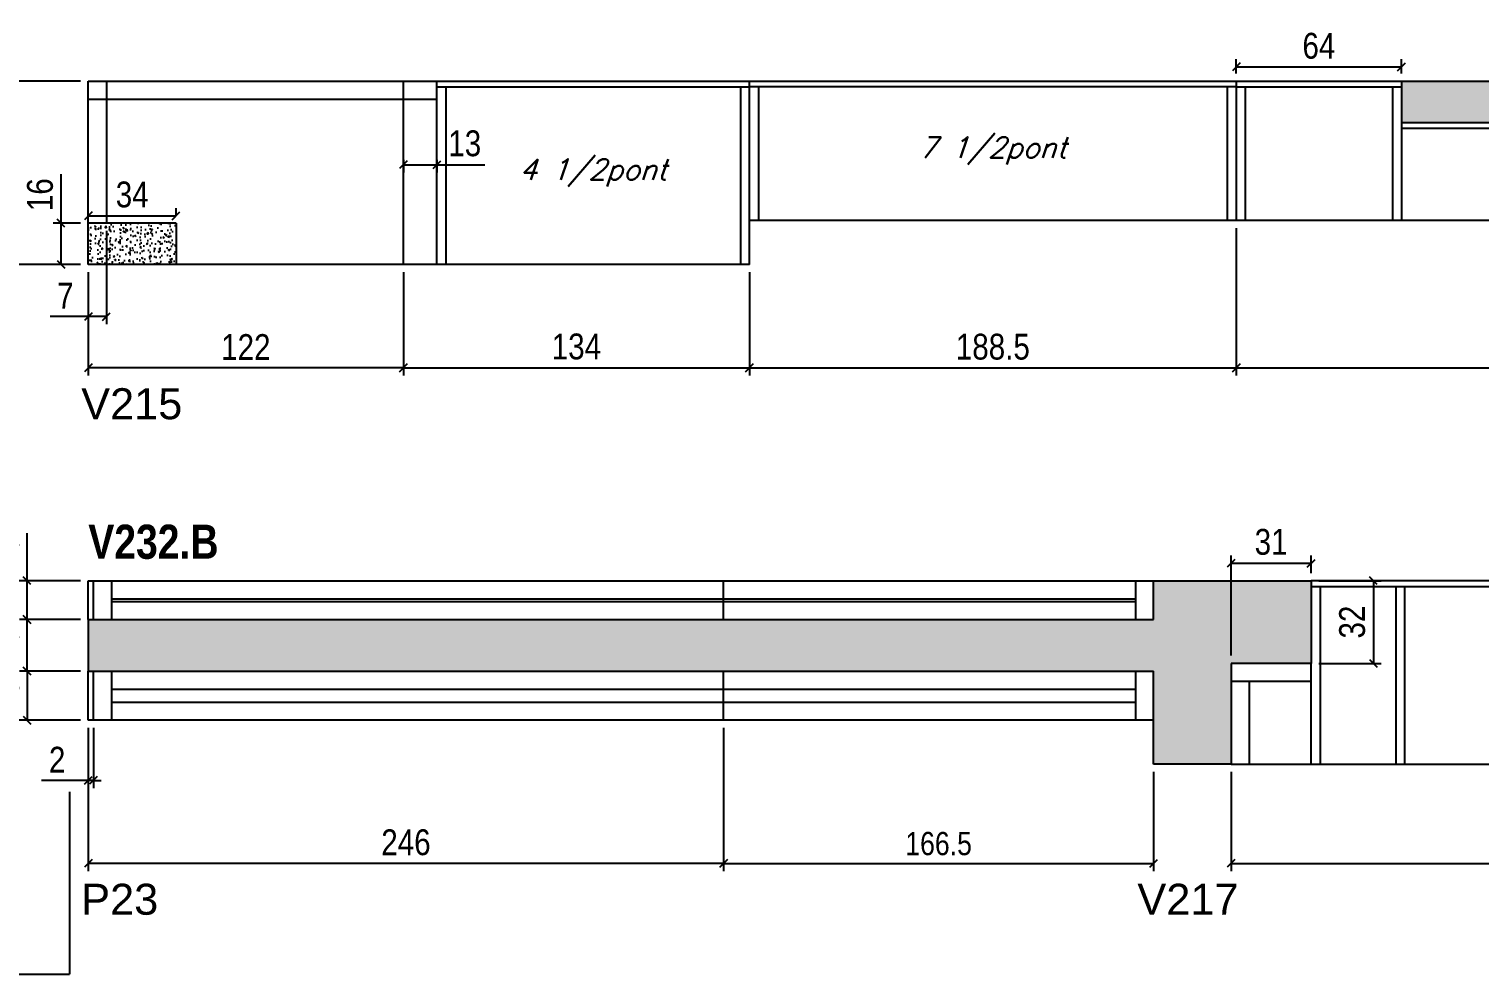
# Model space of a CAD drawing. Extents: x 2603 to 22413, y 1253 to 30260.
# Drawn here: x 6271 to 6832, y 17774 to 18140 of the extents above; entities that cross this region are included whole.
import ezdxf

# ---------------------------------------------------------------- set-up
doc = ezdxf.new("R2010")
doc.units = 0
doc.linetypes.add('HIDDEN', pattern=[0.375, 0.25, -0.125])
for name, color, linetype in [('5', 5, 'Continuous'), ('COTA', 241, 'Continuous'), ('NOMENCLATURA', 7, 'Continuous'), ('Painéis', 200, 'Continuous'), ('SARR_2.2x7', 40, 'Continuous'), ('SARR_3.5x7', 81, 'Continuous'), ('texto', 7, 'Continuous')]:
    doc.layers.add(name, color=color, linetype=linetype)
doc.styles.add('COTA TECNICA', font='techl___.ttf', dxfattribs={"height": 10})
doc.styles.add('COTA TECNICA-50', font='techl___.ttf', dxfattribs={"height": 9})
doc.styles.add('Romans', font='romans.shx')
doc.styles.get("Standard").update_dxf_attribs({"font": 'arial.ttf'})
doc.styles.add('TECNICA', font='techb___.ttf', dxfattribs={"height": 10})
doc.dimstyles.new('COTA PAINEL-50', dxfattribs={"dimtxt": 9, "dimasz": 3, "dimexe": 3, "dimexo": 3, "dimgap": 3, "dimtad": 1, "dimdec": 1, "dimzin": 12, "dimdsep": 46, "dimtxsty": 'COTA TECNICA-50', "dimblk1": 'OBLIQUE', "dimblk2": 'OBLIQUE', "dimsah": 1, "dimcen": 0.9, "dimclrd": 4, "dimclre": 4, "dimclrt": 240, "dimadec": 1, "dimazin": 3, "dimtfac": 1, "dimtdec": 1, "dimtmove": 0, "dimatfit": 3, "dimfxl": 1, "dimtolj": 1, "dimtzin": 12, "dimarcsym": 0})
doc.dimstyles.new('PAINEL', dxfattribs={"dimtxt": 10, "dimasz": 3, "dimexe": 3, "dimexo": 3, "dimgap": 3, "dimtad": 1, "dimdec": 1, "dimzin": 12, "dimdsep": 46, "dimtxsty": 'COTA TECNICA', "dimblk1": 'OBLIQUE', "dimblk2": 'OBLIQUE', "dimsah": 1, "dimcen": 0.9, "dimclrd": 4, "dimclre": 4, "dimclrt": 240, "dimadec": 1, "dimazin": 3, "dimtfac": 1, "dimtdec": 1, "dimtmove": 0, "dimatfit": 3, "dimfxl": 1, "dimtolj": 1, "dimtzin": 12, "dimarcsym": 0})
pattern_1 = [(50, (-126418.0314, -5509.1516), (5.46554007, -0.47817257), [0.5715, -6.2865]), (355, (-126418.0314, -5509.1516), (-1.05730264, 5.73170536), [0.4572, -5.02921753]), (100.4514447, (-126417.576, -5509.1915), (4.40823741, 5.25353256), [0.48570026, -5.34270734]), (46.1842, (-126418.0314, -5507.6276), (8.13237123, -1.26126984), [0.85725, -9.42975]), (96.6355576, (-126417.354, -5507.733), (7.122124, 7.42278374), [0.7285507, -8.01406824]), (351.184151, (-126418.031, -5507.628), (7.122124, 7.42278374), [0.685799, -7.54379196]), (21, (-126417.2694, -5508.0086), (4.54843174, -3.06795595), [0.5715, -6.2865]), (326, (-126417.2694, -5508.0086), (1.85406085, 5.52563898), [0.4572, -5.0292]), (71.451445, (-126416.8904, -5508.2643), (6.40249258, 2.45768307), [0.48570026, -5.34269813]), (37.5, (-126418.0314, -5509.1516), (0.092658098, 2.536651166), [0, -4.96824, 0, -5.1054, 0, -5.04825]), (7.5, (-126418.0314, -5509.1516), (2.004589875, 3.005417245), [0, -2.91084, 0, -4.85394, 0, -1.92405]), (327.5, (-126419.7307, -5509.1516), (4.067717855, -0.17186232), [0, -1.905, 0, -5.9436, 0, -7.8867]), (317.5, (-126420.4927, -5509.1516), (4.44387544, 0.76279473), [0, -2.4765, 0, -3.94716, 0, -5.6007])]

# ---------------------------------------------------------------- blocks, each defined once
blk = doc.blocks.new('_Oblique')
at = {"color": 0, "linetype": 'ByBlock', "lineweight": -2}
blk.add_line((-0.5, -0.5), (0.5, 0.5), dxfattribs=at)
blk = doc.blocks.new('*D365')
at = {"layer": 'COTA', "color": 4, "linetype": 'ByBlock', "lineweight": -2, "transparency": 16777216}
for p, q in [((6293.91, 18046.17), (6293.91, 18006.12)), ((6415.91, 18046.17), (6415.91, 18006.12)), ((6415.91, 18009.12), (6293.91, 18009.12))]:
    blk.add_line(p, q, dxfattribs=at)
at = {"layer": 'Defpoints', "color": 0, "linetype": 'ByBlock', "transparency": 16777216}
for p in [(6293.91, 18049.17), (6415.91, 18049.17), (6293.91, 18009.12)]:
    blk.add_point(p, dxfattribs=at)
at = {"layer": 'COTA', "color": 4, "linetype": 'ByBlock', "lineweight": -2, "transparency": 16777216, "xscale": 3, "yscale": 3, "zscale": 3, "rotation": 180}
blk.add_blockref('_Oblique', (6293.91, 18009.12), dxfattribs=at)
at = {"layer": 'COTA', "color": 4, "linetype": 'ByBlock', "lineweight": -2, "transparency": 16777216, "xscale": 3, "yscale": 3, "zscale": 3}
blk.add_blockref('_Oblique', (6415.91, 18009.12), dxfattribs=at)
at = {"layer": 'COTA', "color": 240, "linetype": 'ByBlock', "transparency": 16777216, "insert": (6354.91, 18017.17), "char_height": 10, "attachment_point": 5, "style": 'COTA TECNICA'}
blk.add_mtext('\\A1;122', dxfattribs=at)
blk = doc.blocks.new('*D2066')
at = {"layer": 'COTA', "color": 4, "linetype": 'ByBlock', "lineweight": -2, "transparency": 16777216}
for p, q in [((6293.91, 18068.17), (6293.91, 18071)), ((6293.91, 18068), (6327.91, 18068)), ((6327.91, 18068.17), (6327.91, 18071))]:
    blk.add_line(p, q, dxfattribs=at)
at = {"layer": 'Defpoints', "color": 0, "linetype": 'ByBlock', "transparency": 16777216}
for p in [(6327.91, 18068), (6293.91, 18065.17), (6327.91, 18065.17)]:
    blk.add_point(p, dxfattribs=at)
at = {"layer": 'COTA', "color": 4, "linetype": 'ByBlock', "lineweight": -2, "transparency": 16777216, "xscale": 3, "yscale": 3, "zscale": 3, "rotation": 180}
blk.add_blockref('_Oblique', (6293.91, 18068), dxfattribs=at)
at = {"layer": 'COTA', "color": 4, "linetype": 'ByBlock', "lineweight": -2, "transparency": 16777216, "xscale": 3, "yscale": 3, "zscale": 3}
blk.add_blockref('_Oblique', (6327.91, 18068), dxfattribs=at)
at = {"layer": 'COTA', "color": 240, "linetype": 'ByBlock', "transparency": 16777216, "insert": (6310.91, 18076.22), "char_height": 10, "attachment_point": 5, "style": 'COTA TECNICA'}
blk.add_mtext('\\A1;34', dxfattribs=at)
blk = doc.blocks.new('*D2067')
at = {"layer": 'COTA', "color": 4, "linetype": 'ByBlock', "lineweight": -2, "transparency": 16777216}
for p, q in [((6283.36, 18065.17), (6283.36, 18084.19)), ((6290.91, 18065.17), (6280.36, 18065.17)), ((6283.36, 18049.17), (6283.36, 18065.17)), ((6290.91, 18049.17), (6280.36, 18049.17))]:
    blk.add_line(p, q, dxfattribs=at)
at = {"layer": 'Defpoints', "color": 0, "linetype": 'ByBlock', "transparency": 16777216}
for p in [(6283.36, 18065.17), (6293.91, 18065.17), (6293.91, 18049.17)]:
    blk.add_point(p, dxfattribs=at)
at = {"layer": 'COTA', "color": 4, "linetype": 'ByBlock', "lineweight": -2, "transparency": 16777216, "xscale": 3, "yscale": 3, "zscale": 3}
for p, rotation in [((6283.36, 18065.17), 90), ((6283.36, 18049.17), 270)]:
    blk.add_blockref('_Oblique', p, dxfattribs=dict(at, rotation=rotation))
at = {"layer": 'COTA', "color": 240, "linetype": 'ByBlock', "transparency": 16777216, "insert": (6275.25, 18076.18), "char_height": 10, "attachment_point": 5, "rotation": 90, "style": 'COTA TECNICA'}
blk.add_mtext('\\A1;16', dxfattribs=at)
blk = doc.blocks.new('*D2068')
at = {"layer": 'COTA', "color": 4, "linetype": 'ByBlock', "lineweight": -2, "transparency": 16777216}
for p, q in [((6415.91, 18046.17), (6415.91, 18006.12)), ((6549.91, 18046.17), (6549.91, 18006.12)), ((6415.91, 18009.12), (6549.91, 18009.12))]:
    blk.add_line(p, q, dxfattribs=at)
at = {"layer": 'Defpoints', "color": 0, "linetype": 'ByBlock', "transparency": 16777216}
for p in [(6415.91, 18049.17), (6549.91, 18049.17), (6549.91, 18009.12)]:
    blk.add_point(p, dxfattribs=at)
at = {"layer": 'COTA', "color": 4, "linetype": 'ByBlock', "lineweight": -2, "transparency": 16777216, "xscale": 3, "yscale": 3, "zscale": 3, "rotation": 180}
blk.add_blockref('_Oblique', (6415.91, 18009.12), dxfattribs=at)
at = {"layer": 'COTA', "color": 4, "linetype": 'ByBlock', "lineweight": -2, "transparency": 16777216, "xscale": 3, "yscale": 3, "zscale": 3}
blk.add_blockref('_Oblique', (6549.91, 18009.12), dxfattribs=at)
at = {"layer": 'COTA', "color": 240, "linetype": 'ByBlock', "transparency": 16777216, "insert": (6482.91, 18017.34), "char_height": 10, "attachment_point": 5, "style": 'COTA TECNICA'}
blk.add_mtext('\\A1;134', dxfattribs=at)
blk = doc.blocks.new('*D2069')
at = {"layer": 'COTA', "color": 4, "linetype": 'ByBlock', "lineweight": -2, "transparency": 16777216}
for p, q in [((6300.91, 18062.17), (6300.91, 18025.98)), ((6293.91, 18046.17), (6293.91, 18025.98)), ((6293.91, 18028.98), (6279.18, 18028.98)), ((6300.91, 18028.98), (6293.91, 18028.98))]:
    blk.add_line(p, q, dxfattribs=at)
at = {"layer": 'Defpoints', "color": 0, "linetype": 'ByBlock', "transparency": 16777216}
for p in [(6300.91, 18065.17), (6293.91, 18049.17), (6293.91, 18028.98)]:
    blk.add_point(p, dxfattribs=at)
at = {"layer": 'COTA', "color": 4, "linetype": 'ByBlock', "lineweight": -2, "transparency": 16777216, "xscale": 3, "yscale": 3, "zscale": 3, "rotation": 180}
blk.add_blockref('_Oblique', (6293.91, 18028.98), dxfattribs=at)
at = {"layer": 'COTA', "color": 4, "linetype": 'ByBlock', "lineweight": -2, "transparency": 16777216, "xscale": 3, "yscale": 3, "zscale": 3}
blk.add_blockref('_Oblique', (6300.91, 18028.98), dxfattribs=at)
at = {"layer": 'COTA', "color": 240, "linetype": 'ByBlock', "transparency": 16777216, "insert": (6285.04, 18037.05), "char_height": 10, "attachment_point": 5, "style": 'COTA TECNICA'}
blk.add_mtext('\\A1;7', dxfattribs=at)
blk = doc.blocks.new('*D2070')
at = {"layer": 'COTA', "color": 4, "linetype": 'ByBlock', "lineweight": -2, "transparency": 16777216}
for p, q in [((6738.41, 18063.17), (6738.41, 18006.12)), ((6549.91, 18046.17), (6549.91, 18006.12)), ((6549.91, 18009.12), (6738.41, 18009.12))]:
    blk.add_line(p, q, dxfattribs=at)
at = {"layer": 'Defpoints', "color": 0, "linetype": 'ByBlock', "transparency": 16777216}
for p in [(6738.41, 18066.17), (6549.91, 18049.17), (6738.41, 18009.12)]:
    blk.add_point(p, dxfattribs=at)
at = {"layer": 'COTA', "color": 4, "linetype": 'ByBlock', "lineweight": -2, "transparency": 16777216, "xscale": 3, "yscale": 3, "zscale": 3, "rotation": 180}
blk.add_blockref('_Oblique', (6549.91, 18009.12), dxfattribs=at)
at = {"layer": 'COTA', "color": 4, "linetype": 'ByBlock', "lineweight": -2, "transparency": 16777216, "xscale": 3, "yscale": 3, "zscale": 3}
blk.add_blockref('_Oblique', (6738.41, 18009.12), dxfattribs=at)
at = {"layer": 'COTA', "color": 240, "linetype": 'ByBlock', "transparency": 16777216, "insert": (6644.16, 18017.25), "char_height": 10, "attachment_point": 5, "style": 'COTA TECNICA'}
blk.add_mtext('\\A1;188.5', dxfattribs=at)
blk = doc.blocks.new('*D2071')
at = {"layer": 'COTA', "color": 4, "linetype": 'ByBlock', "lineweight": -2, "transparency": 16777216}
for p, q in [((6738.41, 18063.17), (6738.41, 18006.12)), ((6982.41, 18063.17), (6982.41, 18006.12)), ((6738.41, 18009.12), (6982.41, 18009.12))]:
    blk.add_line(p, q, dxfattribs=at)
at = {"layer": 'Defpoints', "color": 0, "linetype": 'ByBlock', "transparency": 16777216}
for p in [(6738.41, 18066.17), (6982.41, 18066.17), (6982.41, 18009.12)]:
    blk.add_point(p, dxfattribs=at)
at = {"layer": 'COTA', "color": 4, "linetype": 'ByBlock', "lineweight": -2, "transparency": 16777216, "xscale": 3, "yscale": 3, "zscale": 3, "rotation": 180}
blk.add_blockref('_Oblique', (6738.41, 18009.12), dxfattribs=at)
at = {"layer": 'COTA', "color": 4, "linetype": 'ByBlock', "lineweight": -2, "transparency": 16777216, "xscale": 3, "yscale": 3, "zscale": 3}
blk.add_blockref('_Oblique', (6982.41, 18009.12), dxfattribs=at)
at = {"layer": 'COTA', "color": 240, "linetype": 'ByBlock', "transparency": 16777216, "insert": (6860.41, 18017.19), "char_height": 10, "attachment_point": 5, "style": 'COTA TECNICA'}
blk.add_mtext('\\A1;244', dxfattribs=at)
blk = doc.blocks.new('*D2076')
at = {"layer": 'COTA', "color": 4, "linetype": 'ByBlock', "lineweight": -2, "transparency": 16777216}
for p, q in [((6738.41, 18123.17), (6738.41, 18128.7)), ((6738.41, 18125.7), (6802.41, 18125.7)), ((6802.41, 18123.17), (6802.41, 18128.7))]:
    blk.add_line(p, q, dxfattribs=at)
at = {"layer": 'Defpoints', "color": 0, "linetype": 'ByBlock', "transparency": 16777216}
for p in [(6802.41, 18125.7), (6738.41, 18120.17), (6802.41, 18120.17)]:
    blk.add_point(p, dxfattribs=at)
at = {"layer": 'COTA', "color": 4, "linetype": 'ByBlock', "lineweight": -2, "transparency": 16777216, "xscale": 3, "yscale": 3, "zscale": 3, "rotation": 180}
blk.add_blockref('_Oblique', (6738.41, 18125.7), dxfattribs=at)
at = {"layer": 'COTA', "color": 4, "linetype": 'ByBlock', "lineweight": -2, "transparency": 16777216, "xscale": 3, "yscale": 3, "zscale": 3}
blk.add_blockref('_Oblique', (6802.41, 18125.7), dxfattribs=at)
at = {"layer": 'COTA', "color": 240, "linetype": 'ByBlock', "transparency": 16777216, "insert": (6770.41, 18133.8), "char_height": 10, "attachment_point": 5, "style": 'COTA TECNICA'}
blk.add_mtext('\\A1;64', dxfattribs=at)
blk = doc.blocks.new('*D366')
at = {"layer": 'COTA', "color": 4, "linetype": 'ByBlock', "lineweight": -2, "transparency": 16777216}
for p, q in [((6539.91, 17869.65), (6539.91, 17814.19)), ((6706.41, 17852.65), (6706.41, 17814.19)), ((6539.91, 17817.19), (6706.41, 17817.19))]:
    blk.add_line(p, q, dxfattribs=at)
at = {"layer": 'Defpoints', "color": 0, "linetype": 'ByBlock', "transparency": 16777216}
for p in [(6539.91, 17872.65), (6706.41, 17855.65), (6706.41, 17817.19)]:
    blk.add_point(p, dxfattribs=at)
at = {"layer": 'COTA', "color": 4, "linetype": 'ByBlock', "lineweight": -2, "transparency": 16777216, "xscale": 3, "yscale": 3, "zscale": 3, "rotation": 180}
blk.add_blockref('_Oblique', (6539.91, 17817.19), dxfattribs=at)
at = {"layer": 'COTA', "color": 4, "linetype": 'ByBlock', "lineweight": -2, "transparency": 16777216, "xscale": 3, "yscale": 3, "zscale": 3}
blk.add_blockref('_Oblique', (6706.41, 17817.19), dxfattribs=at)
at = {"layer": 'COTA', "color": 240, "linetype": 'ByBlock', "transparency": 16777216, "insert": (6623.16, 17824.79), "char_height": 9, "attachment_point": 5, "style": 'COTA TECNICA-50'}
blk.add_mtext('\\A1;166.5', dxfattribs=at)
blk = doc.blocks.new('*D2077')
at = {"layer": 'COTA', "color": 4, "linetype": 'ByBlock', "lineweight": -2, "transparency": 16777216}
for p, q in [((6293.91, 17869.65), (6293.91, 17814.19)), ((6539.91, 17869.65), (6539.91, 17814.19)), ((6539.91, 17817.19), (6293.91, 17817.19))]:
    blk.add_line(p, q, dxfattribs=at)
at = {"layer": 'Defpoints', "color": 0, "linetype": 'ByBlock', "transparency": 16777216}
for p in [(6293.91, 17872.65), (6539.91, 17872.65), (6293.91, 17817.19)]:
    blk.add_point(p, dxfattribs=at)
at = {"layer": 'COTA', "color": 4, "linetype": 'ByBlock', "lineweight": -2, "transparency": 16777216, "xscale": 3, "yscale": 3, "zscale": 3, "rotation": 180}
blk.add_blockref('_Oblique', (6293.91, 17817.19), dxfattribs=at)
at = {"layer": 'COTA', "color": 4, "linetype": 'ByBlock', "lineweight": -2, "transparency": 16777216, "xscale": 3, "yscale": 3, "zscale": 3}
blk.add_blockref('_Oblique', (6539.91, 17817.19), dxfattribs=at)
at = {"layer": 'COTA', "color": 240, "linetype": 'ByBlock', "transparency": 16777216, "insert": (6416.91, 17825.29), "char_height": 10, "attachment_point": 5, "style": 'COTA TECNICA'}
blk.add_mtext('\\A1;246', dxfattribs=at)
blk = doc.blocks.new('*D2078')
at = {"layer": 'COTA', "color": 4, "linetype": 'ByBlock', "lineweight": -2, "transparency": 16777216}
for p, q in [((6293.91, 17869.65), (6293.91, 17846.34)), ((6295.91, 17869.65), (6295.91, 17846.34)), ((6293.91, 17849.34), (6275.8, 17849.34)), ((6295.91, 17849.34), (6293.91, 17849.34)), ((6295.91, 17849.34), (6298.91, 17849.34))]:
    blk.add_line(p, q, dxfattribs=at)
at = {"layer": 'Defpoints', "color": 0, "linetype": 'ByBlock', "transparency": 16777216}
for p in [(6293.91, 17872.65), (6295.91, 17872.65), (6293.91, 17849.34)]:
    blk.add_point(p, dxfattribs=at)
at = {"layer": 'COTA', "color": 4, "linetype": 'ByBlock', "lineweight": -2, "transparency": 16777216, "xscale": 3, "yscale": 3, "zscale": 3}
blk.add_blockref('_Oblique', (6293.91, 17849.34), dxfattribs=at)
at = {"layer": 'COTA', "color": 4, "linetype": 'ByBlock', "lineweight": -2, "transparency": 16777216, "xscale": 3, "yscale": 3, "zscale": 3, "rotation": 180}
blk.add_blockref('_Oblique', (6295.91, 17849.34), dxfattribs=at)
at = {"layer": 'COTA', "color": 240, "linetype": 'ByBlock', "transparency": 16777216, "insert": (6281.85, 17857.34), "char_height": 10, "attachment_point": 5, "style": 'COTA TECNICA'}
blk.add_mtext('\\A1;2', dxfattribs=at)
blk = doc.blocks.new('*D2079')
at = {"layer": 'COTA', "color": 4, "linetype": 'ByBlock', "lineweight": -2, "transparency": 16777216}
for p, q in [((6736.41, 17852.65), (6736.41, 17814.19)), ((6968.41, 17852.65), (6968.41, 17814.19)), ((6736.41, 17817.19), (6968.41, 17817.19))]:
    blk.add_line(p, q, dxfattribs=at)
at = {"layer": 'Defpoints', "color": 0, "linetype": 'ByBlock', "transparency": 16777216}
for p in [(6736.41, 17855.65), (6968.41, 17855.65), (6968.41, 17817.19)]:
    blk.add_point(p, dxfattribs=at)
at = {"layer": 'COTA', "color": 4, "linetype": 'ByBlock', "lineweight": -2, "transparency": 16777216, "xscale": 3, "yscale": 3, "zscale": 3, "rotation": 180}
blk.add_blockref('_Oblique', (6736.41, 17817.19), dxfattribs=at)
at = {"layer": 'COTA', "color": 4, "linetype": 'ByBlock', "lineweight": -2, "transparency": 16777216, "xscale": 3, "yscale": 3, "zscale": 3}
blk.add_blockref('_Oblique', (6968.41, 17817.19), dxfattribs=at)
at = {"layer": 'COTA', "color": 240, "linetype": 'ByBlock', "transparency": 16777216, "insert": (6852.41, 17825.41), "char_height": 10, "attachment_point": 5, "style": 'COTA TECNICA'}
blk.add_mtext('\\A1;232', dxfattribs=at)
blk = doc.blocks.new('*D2173')
at = {"layer": 'COTA', "color": 4, "linetype": 'ByBlock', "lineweight": -2, "transparency": 16777216}
for p, q in [((6736.41, 17897.65), (6736.41, 17936.44)), ((6736.41, 17933.44), (6767.41, 17933.44)), ((6767.41, 17929.65), (6767.41, 17936.44))]:
    blk.add_line(p, q, dxfattribs=at)
at = {"layer": 'Defpoints', "color": 0, "linetype": 'ByBlock', "transparency": 16777216}
for p in [(6767.41, 17933.44), (6767.41, 17926.65), (6736.41, 17894.65)]:
    blk.add_point(p, dxfattribs=at)
at = {"layer": 'COTA', "color": 4, "linetype": 'ByBlock', "lineweight": -2, "transparency": 16777216, "xscale": 3, "yscale": 3, "zscale": 3, "rotation": 180}
blk.add_blockref('_Oblique', (6736.41, 17933.44), dxfattribs=at)
at = {"layer": 'COTA', "color": 4, "linetype": 'ByBlock', "lineweight": -2, "transparency": 16777216, "xscale": 3, "yscale": 3, "zscale": 3}
blk.add_blockref('_Oblique', (6767.41, 17933.44), dxfattribs=at)
at = {"layer": 'COTA', "color": 240, "linetype": 'ByBlock', "transparency": 16777216, "insert": (6751.91, 17941.66), "char_height": 10, "attachment_point": 5, "style": 'COTA TECNICA'}
blk.add_mtext('\\A1;31', dxfattribs=at)
blk = doc.blocks.new('*D2176')
at = {"layer": 'COTA', "color": 4, "linetype": 'ByBlock', "lineweight": -2, "transparency": 16777216}
for p, q in [((6770.41, 17926.65), (6794.54, 17926.65)), ((6791.54, 17926.65), (6791.54, 17894.65)), ((6770.41, 17894.65), (6794.54, 17894.65))]:
    blk.add_line(p, q, dxfattribs=at)
at = {"layer": 'Defpoints', "color": 0, "linetype": 'ByBlock', "transparency": 16777216}
for p in [(6767.41, 17926.65), (6767.41, 17894.65), (6791.54, 17894.65)]:
    blk.add_point(p, dxfattribs=at)
at = {"layer": 'COTA', "color": 4, "linetype": 'ByBlock', "lineweight": -2, "transparency": 16777216, "xscale": 3, "yscale": 3, "zscale": 3}
for p, rotation in [((6791.54, 17926.65), 90), ((6791.54, 17894.65), 270)]:
    blk.add_blockref('_Oblique', p, dxfattribs=dict(at, rotation=rotation))
at = {"layer": 'COTA', "color": 240, "linetype": 'ByBlock', "transparency": 16777216, "insert": (6783.32, 17910.65), "char_height": 10, "attachment_point": 5, "rotation": 90, "style": 'COTA TECNICA'}
blk.add_mtext('\\A1;32', dxfattribs=at)
blk = doc.blocks.new('*D2178')
at = {"layer": 'COTA', "color": 4, "linetype": 'ByBlock', "lineweight": -2, "transparency": 16777216}
for p, q in [((6415.91, 18089.67), (6415.91, 18084.8)), ((6415.91, 18087.8), (6428.91, 18087.8)), ((6428.91, 18089.67), (6428.91, 18084.8)), ((6428.91, 18087.8), (6447.42, 18087.8))]:
    blk.add_line(p, q, dxfattribs=at)
at = {"layer": 'Defpoints', "color": 0, "linetype": 'ByBlock', "transparency": 16777216}
for p in [(6415.91, 18092.67), (6428.91, 18092.67), (6428.91, 18087.8)]:
    blk.add_point(p, dxfattribs=at)
at = {"layer": 'COTA', "color": 4, "linetype": 'ByBlock', "lineweight": -2, "transparency": 16777216, "xscale": 3, "yscale": 3, "zscale": 3, "rotation": 180}
blk.add_blockref('_Oblique', (6415.91, 18087.8), dxfattribs=at)
at = {"layer": 'COTA', "color": 4, "linetype": 'ByBlock', "lineweight": -2, "transparency": 16777216, "xscale": 3, "yscale": 3, "zscale": 3}
blk.add_blockref('_Oblique', (6428.91, 18087.8), dxfattribs=at)
at = {"layer": 'COTA', "color": 240, "linetype": 'ByBlock', "transparency": 16777216, "insert": (6439.67, 18096.02), "char_height": 10, "attachment_point": 5, "style": 'COTA TECNICA'}
blk.add_mtext('\\A1;13', dxfattribs=at)
blk = doc.blocks.new('*D2188')
at = {"layer": 'COTA', "color": 4, "linetype": 'ByBlock', "lineweight": -2, "transparency": 16777216}
for p, q in [((6290.91, 18120.17), (6249.99, 18120.17)), ((6252.99, 18049.17), (6252.99, 18120.17)), ((6290.91, 18049.17), (6249.99, 18049.17))]:
    blk.add_line(p, q, dxfattribs=at)
at = {"layer": 'Defpoints', "color": 0, "linetype": 'ByBlock', "transparency": 16777216}
for p in [(6252.99, 18120.17), (6293.91, 18120.17), (6293.91, 18049.17)]:
    blk.add_point(p, dxfattribs=at)
at = {"layer": 'COTA', "color": 4, "linetype": 'ByBlock', "lineweight": -2, "transparency": 16777216, "xscale": 3, "yscale": 3, "zscale": 3}
for p, rotation in [((6252.99, 18120.17), 90), ((6252.99, 18049.17), 270)]:
    blk.add_blockref('_Oblique', p, dxfattribs=dict(at, rotation=rotation))
at = {"layer": 'COTA', "color": 240, "linetype": 'ByBlock', "transparency": 16777216, "insert": (6244.91, 18084.67), "char_height": 10, "attachment_point": 5, "rotation": 90, "style": 'COTA TECNICA'}
blk.add_mtext('\\A1;71', dxfattribs=at)
blk = doc.blocks.new('*D1545')
at = {"layer": 'COTA', "color": 4, "linetype": 'ByBlock', "lineweight": -2, "transparency": 16777216}
for p, q in [((6290.91, 17891.65), (6267.21, 17891.65)), ((6270.21, 17891.65), (6270.21, 17872.65)), ((6290.91, 17872.65), (6267.21, 17872.65))]:
    blk.add_line(p, q, dxfattribs=at)
at = {"layer": 'Defpoints', "color": 0, "linetype": 'ByBlock', "transparency": 16777216}
for p in [(6293.91, 17891.65), (6270.21, 17872.65), (6293.91, 17872.65)]:
    blk.add_point(p, dxfattribs=at)
at = {"layer": 'COTA', "color": 4, "linetype": 'ByBlock', "lineweight": -2, "transparency": 16777216, "xscale": 3, "yscale": 3, "zscale": 3}
for p, rotation in [((6270.21, 17891.65), 90), ((6270.21, 17872.65), 270)]:
    blk.add_blockref('_Oblique', p, dxfattribs=dict(at, rotation=rotation))
at = {"layer": 'COTA', "color": 240, "linetype": 'ByBlock', "transparency": 16777216, "insert": (6262.13, 17882.15), "char_height": 10, "attachment_point": 5, "rotation": 90, "style": 'COTA TECNICA'}
blk.add_mtext('\\A1;19', dxfattribs=at)
blk = doc.blocks.new('*D1546')
at = {"layer": 'COTA', "color": 4, "linetype": 'ByBlock', "lineweight": -2, "transparency": 16777216}
for p, q in [((6290.91, 17911.65), (6267.21, 17911.65)), ((6270.21, 17891.65), (6270.21, 17911.65)), ((6290.91, 17891.65), (6267.21, 17891.65))]:
    blk.add_line(p, q, dxfattribs=at)
at = {"layer": 'Defpoints', "color": 0, "linetype": 'ByBlock', "transparency": 16777216}
for p in [(6270.21, 17911.65), (6293.91, 17911.65), (6293.91, 17891.65)]:
    blk.add_point(p, dxfattribs=at)
at = {"layer": 'COTA', "color": 4, "linetype": 'ByBlock', "lineweight": -2, "transparency": 16777216, "xscale": 3, "yscale": 3, "zscale": 3}
for p, rotation in [((6270.21, 17911.65), 90), ((6270.21, 17891.65), 270)]:
    blk.add_blockref('_Oblique', p, dxfattribs=dict(at, rotation=rotation))
at = {"layer": 'COTA', "color": 240, "linetype": 'ByBlock', "transparency": 16777216, "insert": (6262.11, 17901.65), "char_height": 10, "attachment_point": 5, "rotation": 90, "style": 'COTA TECNICA'}
blk.add_mtext('\\A1;20', dxfattribs=at)
blk = doc.blocks.new('*D1547')
at = {"layer": 'COTA', "color": 4, "linetype": 'ByBlock', "lineweight": -2, "transparency": 16777216}
for p, q in [((6270.21, 17926.65), (6270.21, 17945.02)), ((6290.91, 17926.65), (6267.21, 17926.65)), ((6270.21, 17911.65), (6270.21, 17926.65)), ((6290.91, 17911.65), (6267.21, 17911.65))]:
    blk.add_line(p, q, dxfattribs=at)
at = {"layer": 'Defpoints', "color": 0, "linetype": 'ByBlock', "transparency": 16777216}
for p in [(6270.21, 17926.65), (6293.91, 17926.65), (6293.91, 17911.65)]:
    blk.add_point(p, dxfattribs=at)
at = {"layer": 'COTA', "color": 4, "linetype": 'ByBlock', "lineweight": -2, "transparency": 16777216, "xscale": 3, "yscale": 3, "zscale": 3}
for p, rotation in [((6270.21, 17926.65), 90), ((6270.21, 17911.65), 270)]:
    blk.add_blockref('_Oblique', p, dxfattribs=dict(at, rotation=rotation))
at = {"layer": 'COTA', "color": 240, "linetype": 'ByBlock', "transparency": 16777216, "insert": (6262.1, 17937.34), "char_height": 10, "attachment_point": 5, "rotation": 90, "style": 'COTA TECNICA'}
blk.add_mtext('\\A1;15', dxfattribs=at)
blk = doc.blocks.new('*D1548')
at = {"layer": 'COTA', "color": 4, "linetype": 'ByBlock', "lineweight": -2, "transparency": 16777216}
for p, q in [((6290.91, 17926.65), (6236.07, 17926.65)), ((6239.07, 17872.65), (6239.07, 17926.65)), ((6290.91, 17872.65), (6236.07, 17872.65))]:
    blk.add_line(p, q, dxfattribs=at)
at = {"layer": 'Defpoints', "color": 0, "linetype": 'ByBlock', "transparency": 16777216}
for p in [(6239.07, 17926.65), (6293.91, 17926.65), (6293.91, 17872.65)]:
    blk.add_point(p, dxfattribs=at)
at = {"layer": 'COTA', "color": 4, "linetype": 'ByBlock', "lineweight": -2, "transparency": 16777216, "xscale": 3, "yscale": 3, "zscale": 3}
for p, rotation in [((6239.07, 17926.65), 90), ((6239.07, 17872.65), 270)]:
    blk.add_blockref('_Oblique', p, dxfattribs=dict(at, rotation=rotation))
at = {"layer": 'COTA', "color": 240, "linetype": 'ByBlock', "transparency": 16777216, "insert": (6230.96, 17899.65), "char_height": 10, "attachment_point": 5, "rotation": 90, "style": 'COTA TECNICA'}
blk.add_mtext('\\A1;54', dxfattribs=at)

msp = doc.modelspace()

# ---------------------------------------------------------------- hatches: boundary and pattern name
at = {"layer": 'COTA', "linetype": 'ByBlock'}
h = msp.add_hatch(dxfattribs=at)
h.set_pattern_fill('AR-CONC', color=256, scale=0.03)
h.set_pattern_definition(pattern_1)
h.paths.add_polyline_path([(6982.41, 18104.17), (6982.41, 18120.17), (6802.41, 18120.17), (6802.41, 18104.17)])
h = msp.add_hatch(dxfattribs=at)
h.set_pattern_fill('AR-CONC', color=256, scale=0.03)
h.set_pattern_definition(pattern_1)
h.paths.add_polyline_path([(6293.91, 18065.17), (6293.91, 18049.17), (6327.91, 18049.17), (6327.91, 18065.17)])
h = msp.add_hatch(dxfattribs=at)
h.set_pattern_fill('AR-CONC', color=256, scale=0.03)
h.set_pattern_definition([(50, (-126418.0314, -5420.0663), (5.46554007, -0.47817257), [0.5715, -6.2865]), (355, (-126418.0314, -5420.066), (-1.05730264, 5.73170536), [0.4572, -5.02921753]), (100.4514447, (-126417.576, -5420.106), (4.40823741, 5.25353256), [0.48570026, -5.34270734]), (46.1842, (-126418.0314, -5418.542), (8.13237123, -1.26126984), [0.85725, -9.42975]), (96.6355576, (-126417.354, -5418.647), (7.122124, 7.42278374), [0.7285507, -8.01406824]), (351.184151, (-126418.031, -5418.542), (7.122124, 7.42278374), [0.685799, -7.54379196]), (21, (-126417.2694, -5418.9233), (4.54843174, -3.06795595), [0.5715, -6.2865]), (326, (-126417.2694, -5418.923), (1.85406085, 5.52563898), [0.4572, -5.0292]), (71.451445, (-126416.8904, -5419.179), (6.40249258, 2.45768307), [0.48570026, -5.34269813]), (37.5, (-126418.0314, -5420.0663), (0.092658098, 2.536651166), [0, -4.96824, 0, -5.1054, 0, -5.04825]), (7.5, (-126418.0314, -5420.0663), (2.004589875, 3.005417245), [0, -2.91084, 0, -4.85394, 0, -1.92405]), (327.5, (-126419.7307, -5420.0663), (4.067717855, -0.17186232), [0, -1.905, 0, -5.9436, 0, -7.8867]), (317.5, (-126420.4927, -5420.0663), (4.44387544, 0.76279473), [0, -2.4765, 0, -3.94716, 0, -5.6007])])
h.paths.add_polyline_path([(6706.41, 17872.65), (6706.41, 17855.65), (6736.41, 17855.65), (6736.41, 17894.65), (6767.41, 17894.65), (6767.41, 17926.65), (6706.41, 17926.65), (6706.41, 17911.65), (6293.91, 17911.65), (6293.91, 17891.65), (6706.41, 17891.65)])

# ---------------------------------------------------------------- linework, layer by layer
for p, q in [((6428.91, 18049.17), (6428.91, 18120.17)), ((6802.41, 18120.17), (6982.41, 18120.17)), ((6802.41, 18104.17), (6802.41, 18066.17)), ((6293.91, 18049.17), (6293.91, 18065.17)), ((6327.91, 18049.17), (6293.91, 18049.17)), ((6706.41, 17926.65), (6767.41, 17926.65)), ((6803.66, 17855.65), (6803.66, 17924.45)), ((6293.91, 17911.65), (6293.91, 17891.65)), ((6767.41, 17855.65), (6767.41, 17894.65)), ((6706.41, 17855.65), (6706.41, 17872.65)), ((6736.41, 17855.65), (6706.41, 17855.65))]:
    msp.add_line(p, q, dxfattribs=at)
at = {"layer": 'NOMENCLATURA', "linetype": 'Continuous'}
for p in [(6286.61, 17844.88), (6222.91, 17774.33)]:
    msp.add_line(p, (6286.61, 17774.33), dxfattribs=at)
at = {"layer": 'Painéis', "linetype": 'Continuous'}
for p, q in [((6293.91, 18065.17), (6293.91, 18120.17)), ((6293.91, 18120.17), (6802.41, 18120.17)), ((6415.91, 18049.17), (6415.91, 18120.17)), ((6549.91, 18049.17), (6549.91, 18120.17)), ((6738.41, 18120.17), (6738.41, 18066.17)), ((6802.41, 18120.17), (6802.41, 18104.17)), ((6802.41, 18104.17), (6982.41, 18104.17)), ((6327.91, 18065.17), (6293.91, 18065.17)), ((6327.91, 18065.17), (6327.91, 18049.17)), ((6982.41, 18066.17), (6549.91, 18066.17)), ((6549.91, 18049.17), (6327.91, 18049.17)), ((6293.91, 17926.65), (6706.41, 17926.65)), ((6293.91, 17911.65), (6293.91, 17926.65)), ((6295.91, 17911.65), (6295.91, 17926.65)), ((6539.91, 17911.65), (6539.91, 17926.65)), ((6706.41, 17911.65), (6706.41, 17926.65)), ((6968.41, 17926.65), (6767.41, 17926.65)), ((6767.41, 17926.65), (6767.41, 17894.65)), ((6293.91, 17911.65), (6706.41, 17911.65)), ((6736.41, 17894.65), (6736.41, 17855.65)), ((6767.41, 17894.65), (6736.41, 17894.65)), ((6293.91, 17872.65), (6293.91, 17891.65)), ((6293.91, 17891.65), (6706.41, 17891.65)), ((6295.91, 17872.65), (6295.91, 17891.65)), ((6539.91, 17872.65), (6539.91, 17891.65)), ((6706.41, 17872.65), (6706.41, 17891.65)), ((6706.41, 17872.65), (6293.91, 17872.65)), ((6736.41, 17855.65), (6934.41, 17855.65))]:
    msp.add_line(p, q, dxfattribs=at)
at = {"layer": 'SARR_2.2x7', "linetype": 'HIDDEN'}
msp.add_line((6300.91, 18120.17), (6300.91, 18065.17), dxfattribs=at)
at = {"layer": 'SARR_2.2x7', "linetype": 'Continuous'}
for p, q in [((6293.91, 18113.17), (6415.91, 18113.17)), ((6415.91, 18113.17), (6428.91, 18113.17)), ((6428.91, 18117.97), (6549.91, 18117.97)), ((6738.41, 18117.97), (6549.91, 18117.97)), ((6738.41, 18117.97), (6802.41, 18117.97)), ((6802.41, 18101.97), (6927.41, 18101.97)), ((6302.91, 17926.65), (6302.91, 17911.65)), ((6699.41, 17926.65), (6699.41, 17911.65)), ((6767.41, 17924.45), (6836.41, 17924.45)), ((6302.91, 17919.65), (6539.91, 17919.65)), ((6302.91, 17918.65), (6539.91, 17918.65)), ((6539.91, 17919.65), (6699.41, 17919.65)), ((6539.91, 17918.65), (6699.41, 17918.65)), ((6302.91, 17891.65), (6302.91, 17872.65)), ((6699.41, 17891.65), (6699.41, 17872.65)), ((6302.91, 17884.65), (6539.91, 17884.65)), ((6539.91, 17884.65), (6699.41, 17884.65)), ((6767.41, 17887.65), (6736.41, 17887.65)), ((6743.41, 17887.65), (6743.41, 17855.65)), ((6302.91, 17879.65), (6539.91, 17879.65)), ((6539.91, 17879.65), (6699.41, 17879.65))]:
    msp.add_line(p, q, dxfattribs=at)
at = {"layer": 'SARR_3.5x7'}
for p, q in [((6432.41, 18117.97), (6432.41, 18049.17)), ((6546.41, 18117.97), (6546.41, 18049.17)), ((6553.41, 18117.97), (6553.41, 18066.17)), ((6734.91, 18117.97), (6734.91, 18066.17)), ((6741.91, 18117.97), (6741.91, 18066.17)), ((6798.91, 18117.97), (6798.91, 18066.17)), ((6770.91, 17924.45), (6770.91, 17855.65)), ((6800.16, 17924.45), (6800.16, 17855.65))]:
    msp.add_line(p, q, dxfattribs=at)

# ---------------------------------------------------------------- texts
at = {"layer": '5', "linetype": 'Continuous'}
for s, p in [('V215', (6291.17, 17989.22)), ('P23', (6291.17, 17797.29)), ('V217', (6700.14, 17797.29))]:
    msp.add_text(s, height=12, rotation=360, dxfattribs=at).set_placement(p)
at = {"layer": 'NOMENCLATURA', "style": 'TECNICA'}
msp.add_text('V232.B', height=13.2, dxfattribs=at).set_placement((6293.91, 17935.17))
at = {"layer": 'texto', "color": 2, "char_height": 8, "attachment_point": 5, "style": 'Romans'}
for s, insert in [('{\\Q19;\\C256;7 1/2pont}', (6644.16, 18093.17)), ('{\\Q19;\\C256;4 1/2pont}', (6489.41, 18084.67))]:
    msp.add_mtext(s, dxfattribs=dict(at, insert=insert))

# ---------------------------------------------------------------- dimensions: what is measured, and where the dimension line sits
at = {"layer": 'COTA', "linetype": 'ByBlock'}
for base, p1, p2, picture, middle in [((6802.41, 18125.7), (6738.41, 18120.17), (6802.41, 18120.17), '*D2076', (6770.41, 18133.8)), ((6428.91, 18087.8), (6415.91, 18092.67), (6428.91, 18092.67), '*D2178', (6439.67, 18096.02)), ((6327.91, 18068), (6293.91, 18065.17), (6327.91, 18065.17), '*D2066', (6310.91, 18076.22)), ((6293.91, 18028.98), (6300.91, 18065.17), (6293.91, 18049.17), '*D2069', (6285.04, 18037.05)), ((6738.41, 18009.12), (6549.91, 18049.17), (6738.41, 18066.17), '*D2070', (6644.16, 18017.25)), ((6549.91, 18009.12), (6415.91, 18049.17), (6549.91, 18049.17), '*D2068', (6482.91, 18017.34)), ((6767.41, 17933.44), (6736.41, 17894.65), (6767.41, 17926.65), '*D2173', (6751.91, 17941.66)), ((6293.91, 17849.34), (6295.91, 17872.65), (6293.91, 17872.65), '*D2078', (6281.85, 17857.34)), ((6968.41, 17817.19), (6736.41, 17855.65), (6968.41, 17855.65), '*D2079', (6852.41, 17825.41))]:
    dim = msp.add_linear_dim(base=base, p1=p1, p2=p2, dimstyle='PAINEL', dxfattribs=at)
    dim.commit()
    dim.dimension.update_dxf_attribs({"geometry": picture, "text_midpoint": middle})
for base, p1, p2, angle, picture, middle in [((6252.99, 18120.17), (6293.91, 18049.17), (6293.91, 18120.17), 90, '*D2188', (6244.91, 18084.67)), ((6283.36, 18065.17), (6293.91, 18049.17), (6293.91, 18065.17), 90, '*D2067', (6275.25, 18076.18)), ((6293.91, 18009.12), (6415.91, 18049.17), (6293.91, 18049.17), 180, '*D365', (6354.91, 18017.17)), ((6270.21, 17926.65), (6293.91, 17911.65), (6293.91, 17926.65), 90, '*D1547', (6262.1, 17937.34)), ((6239.07, 17926.65), (6293.91, 17872.65), (6293.91, 17926.65), 90, '*D1548', (6230.96, 17899.65)), ((6791.54, 17894.65), (6767.41, 17926.65), (6767.41, 17894.65), 90, '*D2176', (6783.32, 17910.65)), ((6270.21, 17872.65), (6293.91, 17891.65), (6293.91, 17872.65), 90, '*D1545', (6262.13, 17882.15)), ((6293.91, 17817.19), (6539.91, 17872.65), (6293.91, 17872.65), 180, '*D2077', (6416.91, 17825.29))]:
    dim = msp.add_linear_dim(base=base, p1=p1, p2=p2, angle=angle, dimstyle='PAINEL', dxfattribs=at)
    dim.commit()
    dim.dimension.update_dxf_attribs({"geometry": picture, "text_midpoint": middle})
dim = msp.add_linear_dim(base=(6982.41, 18009.12), p1=(6738.41, 18066.17), p2=(6982.41, 18066.17), dimstyle='PAINEL', override={"dimtmove": 1}, dxfattribs=at)
dim.commit()
dim.dimension.update_dxf_attribs({"geometry": '*D2071', "text_midpoint": (6860.41, 18017.19)})
dim = msp.add_linear_dim(base=(6270.21, 17911.65), p1=(6293.91, 17891.65), p2=(6293.91, 17911.65), angle=90, dimstyle='PAINEL', dxfattribs=at)
dim.commit()
dim.dimension.update_dxf_attribs({"geometry": '*D1546', "text_midpoint": (6270.21, 17901.65), "dimtype": 160})
dim = msp.add_linear_dim(base=(6706.41, 17817.19), p1=(6539.91, 17872.65), p2=(6706.41, 17855.65), angle=180, dimstyle='COTA PAINEL-50', override={"dimarcsym": 1}, dxfattribs=at)
dim.commit()
dim.dimension.update_dxf_attribs({"geometry": '*D366', "text_midpoint": (6623.16, 17824.79)})

doc.saveas('drawing.dxf')
